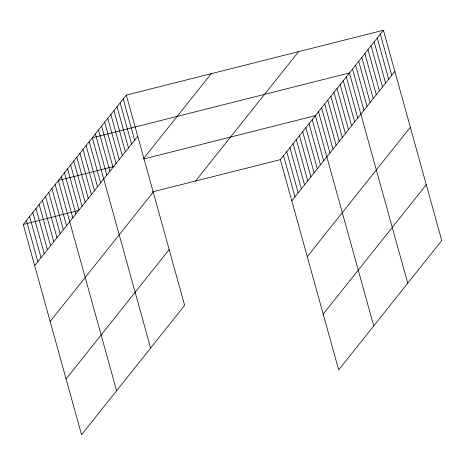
<?xml version="1.0" encoding="UTF-8"?>
<svg xmlns="http://www.w3.org/2000/svg" width="465" height="465" viewBox="0 0 465 465"><rect width="100%" height="100%" fill="white"/><g stroke="black" fill="none" stroke-linecap="round" stroke-linejoin="round"><path stroke-width="0.7" d="M126.323 95.098L184.634 305.36L81.561 434.746L23.25 224.485L126.323 95.098L383.439 30.254L441.75 240.515L338.677 369.902L280.366 159.64L383.439 30.254M34.677 265.684L137.745 136.297M143.586 158.542L211.168 73.703M50.144 321.472L153.218 192.086M195.521 181.042L298.588 51.656M66.088 378.952L169.161 249.566M291.793 200.839L394.866 71.453M307.266 256.628L410.339 127.241M323.204 314.108L426.277 184.721M114.402 166.342L58.294 180.496L116.605 390.751M143.825 158.925L315.415 115.651L373.721 325.907M23.25 224.485L78.678 210.506M152.491 191.888L280.366 159.64M380.347 34.137L391.774 75.33M377.255 38.02L388.682 79.213M374.162 41.902L385.59 83.096M371.07 45.779L382.497 86.978M367.978 49.662L379.405 90.861M364.886 53.545L376.313 94.738M361.793 57.428L373.221 98.621M358.701 61.31L370.128 102.503M355.609 65.187L367.036 106.386M352.517 69.07L363.944 110.269M407.735 283.214L349.424 72.953L92.308 137.797L150.619 348.058M346.332 76.835L357.759 118.029M343.24 80.718L354.667 121.911M340.148 84.595L351.575 125.794M337.055 88.478L348.483 129.677M333.963 92.361L345.39 133.554M330.871 96.243L342.298 137.437M327.779 100.126L339.206 141.319M324.686 104.003L336.114 145.202M321.6 107.886L333.021 149.085M318.508 111.769L329.929 152.962M312.224 119.65L323.652 160.844M309.039 123.649L320.466 164.843M305.854 127.648L317.281 168.842M302.669 131.647L314.096 172.841M299.483 135.646L310.911 176.84M296.298 139.645L307.72 180.839M293.113 143.644L304.534 184.838M289.928 147.643L301.349 188.837M286.742 151.642L298.164 192.835M283.557 155.641L294.979 196.835M123.231 98.981L134.652 140.174M120.139 102.864L131.56 144.057M117.046 106.747L128.468 147.94M113.954 110.624L125.376 151.822M110.862 114.506L122.283 155.705M107.77 118.389L119.191 159.582M104.677 122.272L116.099 163.465M101.585 126.154L113.007 167.348M98.493 130.031L109.914 171.23M95.401 133.914L106.822 175.113M89.216 141.68L100.638 182.873M86.124 145.562L97.545 186.756M83.032 149.439L94.453 190.638M79.939 153.322L91.367 194.521M76.847 157.205L88.274 198.398M73.755 161.088L85.182 202.281M70.663 164.97L82.09 206.164M67.57 168.847L78.998 210.046M64.478 172.73L75.905 213.929M61.386 176.613L72.813 217.806M55.108 184.495L66.536 225.688M51.923 188.494L63.345 229.687M48.738 192.493L60.159 233.686M45.553 196.492L56.974 237.685M42.367 200.491L53.789 241.684M39.182 204.49L50.604 245.683M35.991 208.489L47.418 249.682M32.806 212.488L44.233 253.681M29.621 216.487L41.048 257.68M26.435 220.486L37.863 261.679"/></g></svg>
